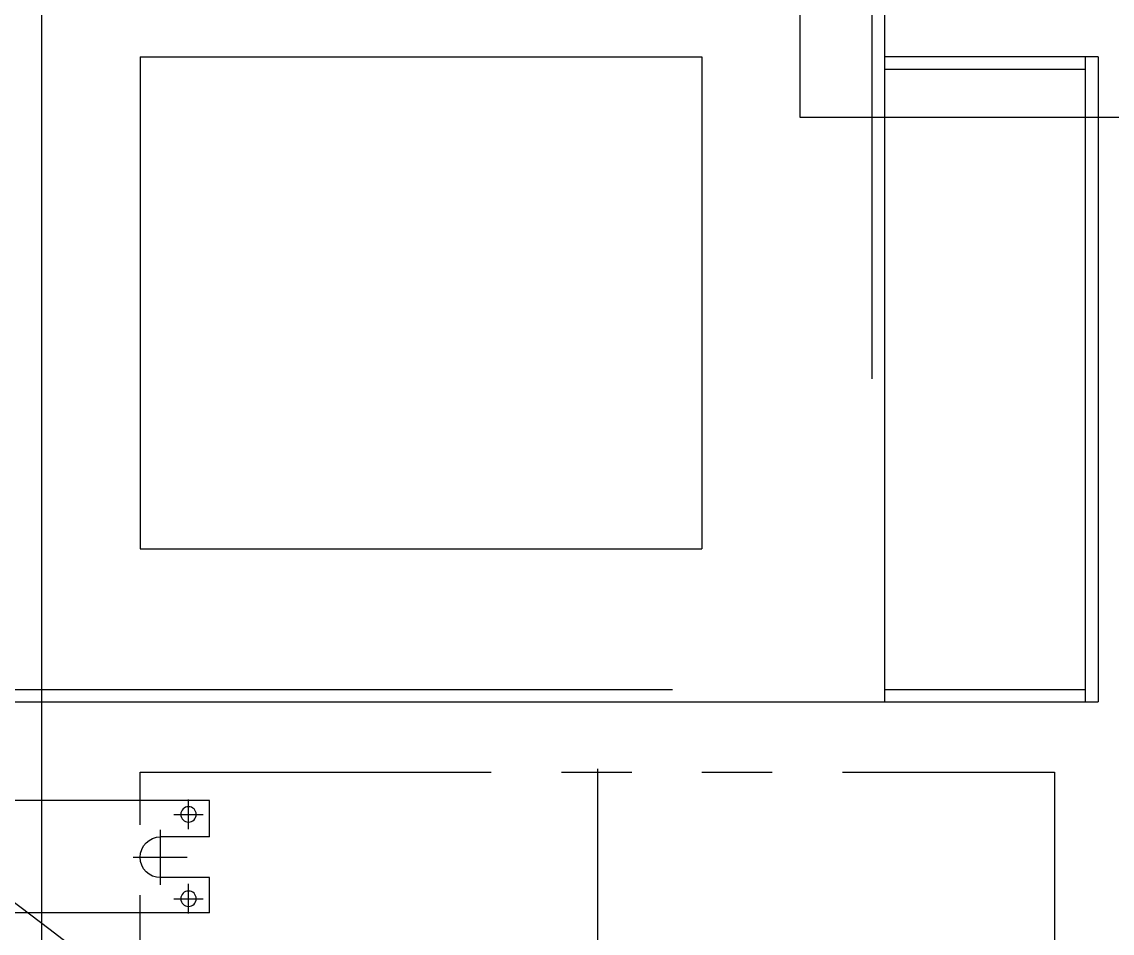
# Model space of a CAD drawing. Header units: millimetres. Extents: x 10462777 to 22643323, y 453826 to 1389191.
# Drawn here: x 11301335 to 11302111, y 585900 to 586549 of the extents above; entities that cross this region are included whole.
import ezdxf

# ---------------------------------------------------------------- set-up
doc = ezdxf.new("R2010")
doc.units = ezdxf.units.MM
doc.header["$LTSCALE"] = 200
doc.header["$MEASUREMENT"] = 0
for name, pattern in [('CENTER', [2, 1.25, -0.25, 0.25, -0.25]), ('HIDDEN', [3.75, 2.5, -1.25]), ('PHANTOM', [2.5, 1.25, -0.25, 0.25, -0.25, 0.25, -0.25])]:
    doc.linetypes.add(name, pattern=pattern)
doc.layers.get('0').update_dxf_attribs({"linetype": 'CONTINUOUS'})
doc.layers.add('7', color=7, linetype='CONTINUOUS')
doc.layers.add('CENTER', color=1, linetype='CONTINUOUS')
doc.layers.add('LAYOUT', color=8, linetype='CONTINUOUS', lineweight=25)

# ---------------------------------------------------------------- blocks, each defined once
blk = doc.blocks.new('A$C48281947')
at = {"layer": '7', "color": 4}
for p, q in [((0.5, 200), (25.5, 200)), ((0.5, 200), (0.5, 0)), ((25.5, 200), (25.5, 165)), ((54.5, 200), (80.5, 200)), ((54.5, 200), (54.5, 165)), ((80.5, 200), (80.5, 0)), ((0.5, 0), (80.5, 0))]:
    blk.add_line(p, q, dxfattribs=at)
at = {"layer": '7', "color": 7, "linetype": 'HIDDEN'}
blk.add_line((0.5, 32), (80.5, 32), dxfattribs=at)
at = {"layer": '7', "color": 4}
for centre in [(10.5, 185), (70.5, 185), (10.5, 16), (70.5, 16)]:
    blk.add_circle(centre, 5.5, dxfattribs=at)
blk.add_arc((40, 165), 14.5, 180, 0, dxfattribs=at)
at = {"layer": 'CENTER'}
for p, q in [((10.5, 174.5), (10.5, 195.5)), ((70.5, 174.5), (70.5, 195.5)), ((0, 185), (21, 185)), ((40, 145.5), (40, 184)), ((60, 185), (81, 185)), ((20.5, 165), (59.5, 165)), ((10.5, 5.5), (10.5, 26.5)), ((70.5, 5.5), (70.5, 26.5)), ((0, 16), (21, 16)), ((60, 16), (81, 16))]:
    blk.add_line(p, q, dxfattribs=at)
blk = doc.blocks.new('A$C107C3577')
at = {"color": 151}
for p, q in [((1076, 2216.11), (1076, 1019.11)), ((1076, 1019.11), (218, 1019.11)), ((2172, 479.11), (218, 479.11))]:
    blk.add_line(p, q, dxfattribs=at)
at = {"color": 4}
for p, q in [((1033, 1231.11), (1033, 1079.11)), ((1033, 1231.11), (1492, 1231.11)), ((1492, 419.11), (1492, 1231.11)), ((1492, 1222.11), (1033, 1222.11)), ((1042, 1222.11), (1042, 1079.11))]:
    blk.add_line(p, q, dxfattribs=at)
at = {"color": 2, "linetype": 'PHANTOM'}
for p, q in [((1542, 549.11), (1542, 1200.11)), ((1542, 1200.11), (2102, 1200.11)), ((2079.37, 549.11), (1542, 549.11))]:
    blk.add_line(p, q, dxfattribs=at)
at = {"color": 7, "linetype": 'HIDDEN'}
for p, q in [((12, 1070.11), (1492, 1070.11)), ((1483, 428.11), (1483, 1070.11)), ((1033, 949.11), (1383, 949.11)), ((1033, 549.11), (1033, 949.11)), ((1383, 549.11), (1383, 949.11)), ((1033, 549.11), (1383, 549.11))]:
    blk.add_line(p, q, dxfattribs=at)
at = {"layer": '7', "color": 4}
for p, q in [((1483, 1079.11), (1483, 1222.11)), ((0, 1079.11), (1492, 1079.11))]:
    blk.add_line(p, q, dxfattribs=at)
at = {"layer": 'CENTER', "linetype": 'CENTER'}
blk.add_line((1539.5, 874.61), (2104.5, 874.61), dxfattribs=at)
at = {"layer": '7', "xscale": -1}
blk.add_blockref('A$C48281947', (1642.5, 398.61), dxfattribs=at)
blk = doc.blocks.new('r710ic')
at = {"layer": 'LAYOUT', "color": 3}
blk.add_circle((272041.37, 104232.63), 2050.12, dxfattribs=at)

msp = doc.modelspace()

# ---------------------------------------------------------------- block references
at = {"xscale": 1.000514211750324, "yscale": 1.000514211750324, "zscale": 1.000514211750324, "rotation": 270}
msp.add_blockref('A$C107C3577', (11300869.70675, 587557.02935, 0), dxfattribs=at)
at = {"layer": 'LAYOUT', "color": 2, "rotation": 270}
msp.add_blockref('r710ic', (11195875.24796, 856316.46559, 0), dxfattribs=at)

doc.saveas('drawing.dxf')
